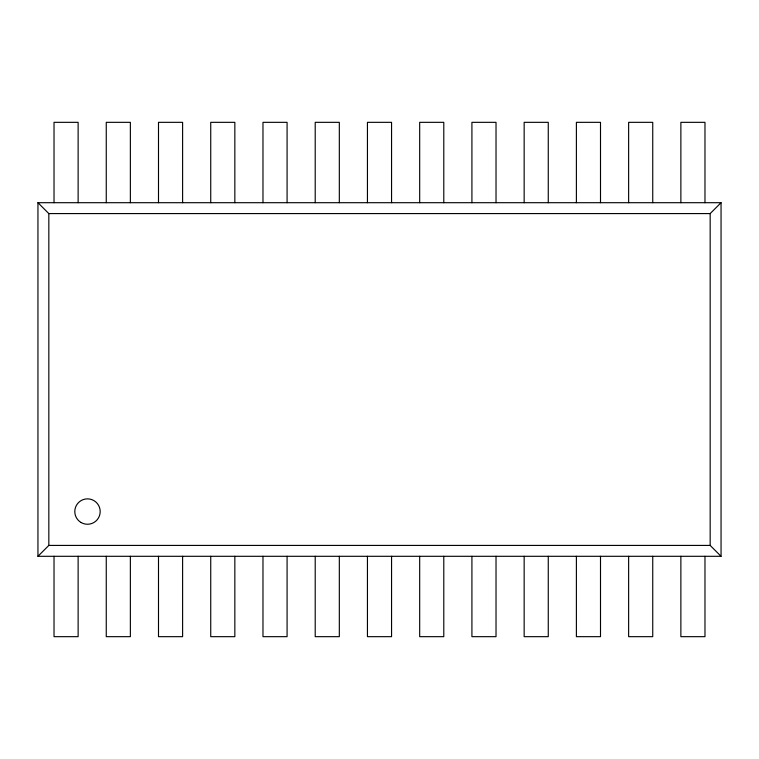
<?xml version="1.0" encoding="UTF-8"?>
<svg xmlns="http://www.w3.org/2000/svg" width="759" height="759" viewBox="0 0 759 759"><rect width="100%" height="100%" fill="white"/><g stroke="black" fill="none" stroke-linecap="round" stroke-linejoin="round"><path stroke-width="1.14" d="M37.95 556.3L48.832 545.417L710.168 545.417L721.05 556.3L721.05 202.7L37.95 202.7L37.95 556.3L721.05 556.3M37.95 202.7L48.832 213.583L710.168 213.583L721.05 202.7M710.168 213.583L710.168 545.417M704.978 202.7L704.978 122.332L680.87 122.332L680.87 202.7M704.978 556.3L704.978 636.668L680.87 636.668L680.87 556.3M652.74 202.7L652.74 122.332L628.632 122.332L628.632 202.7M652.74 556.3L652.74 636.668L628.632 636.668L628.632 556.3M600.502 202.7L600.502 122.332L576.394 122.332L576.394 202.7M600.502 556.3L600.502 636.668L576.394 636.668L576.394 556.3M548.264 202.7L548.264 122.332L524.156 122.332L524.156 202.7M548.264 556.3L548.264 636.668L524.156 636.668L524.156 556.3M496.025 202.7L496.025 122.332L471.918 122.332L471.918 202.7M496.025 556.3L496.025 636.668L471.918 636.668L471.918 556.3M443.787 202.7L443.787 122.332L419.68 122.332L419.68 202.7M443.787 556.3L443.787 636.668L419.68 636.668L419.68 556.3M391.559 202.7L391.559 122.332L367.441 122.332L367.441 202.7M391.559 556.3L391.559 636.668L367.441 636.668L367.441 556.3M339.32 202.7L339.32 122.332L315.213 122.332L315.213 202.7M339.32 556.3L339.32 636.668L315.213 636.668L315.213 556.3M287.082 202.7L287.082 122.332L262.975 122.332L262.975 202.7M287.082 556.3L287.082 636.668L262.975 636.668L262.975 556.3M234.844 202.7L234.844 122.332L210.736 122.332L210.736 202.7M234.844 556.3L234.844 636.668L210.736 636.668L210.736 556.3M182.606 202.7L182.606 122.332L158.498 122.332L158.498 202.7M182.606 556.3L182.606 636.668L158.498 636.668L158.498 556.3M130.368 202.7L130.368 122.332L106.26 122.332L106.26 202.7M130.368 556.3L130.368 636.668L106.26 636.668L106.26 556.3M78.13 202.7L78.13 122.332L54.022 122.332L54.022 202.7M78.13 556.3L78.13 636.668L54.022 636.668L54.022 556.3M48.832 213.583L48.832 545.417M81.147 522.553A12.694 12.694 0 0 0 100.188 511.557A12.694 12.694 0 0 0 81.147 500.56A12.694 12.694 0 0 0 81.147 522.553"/></g></svg>
